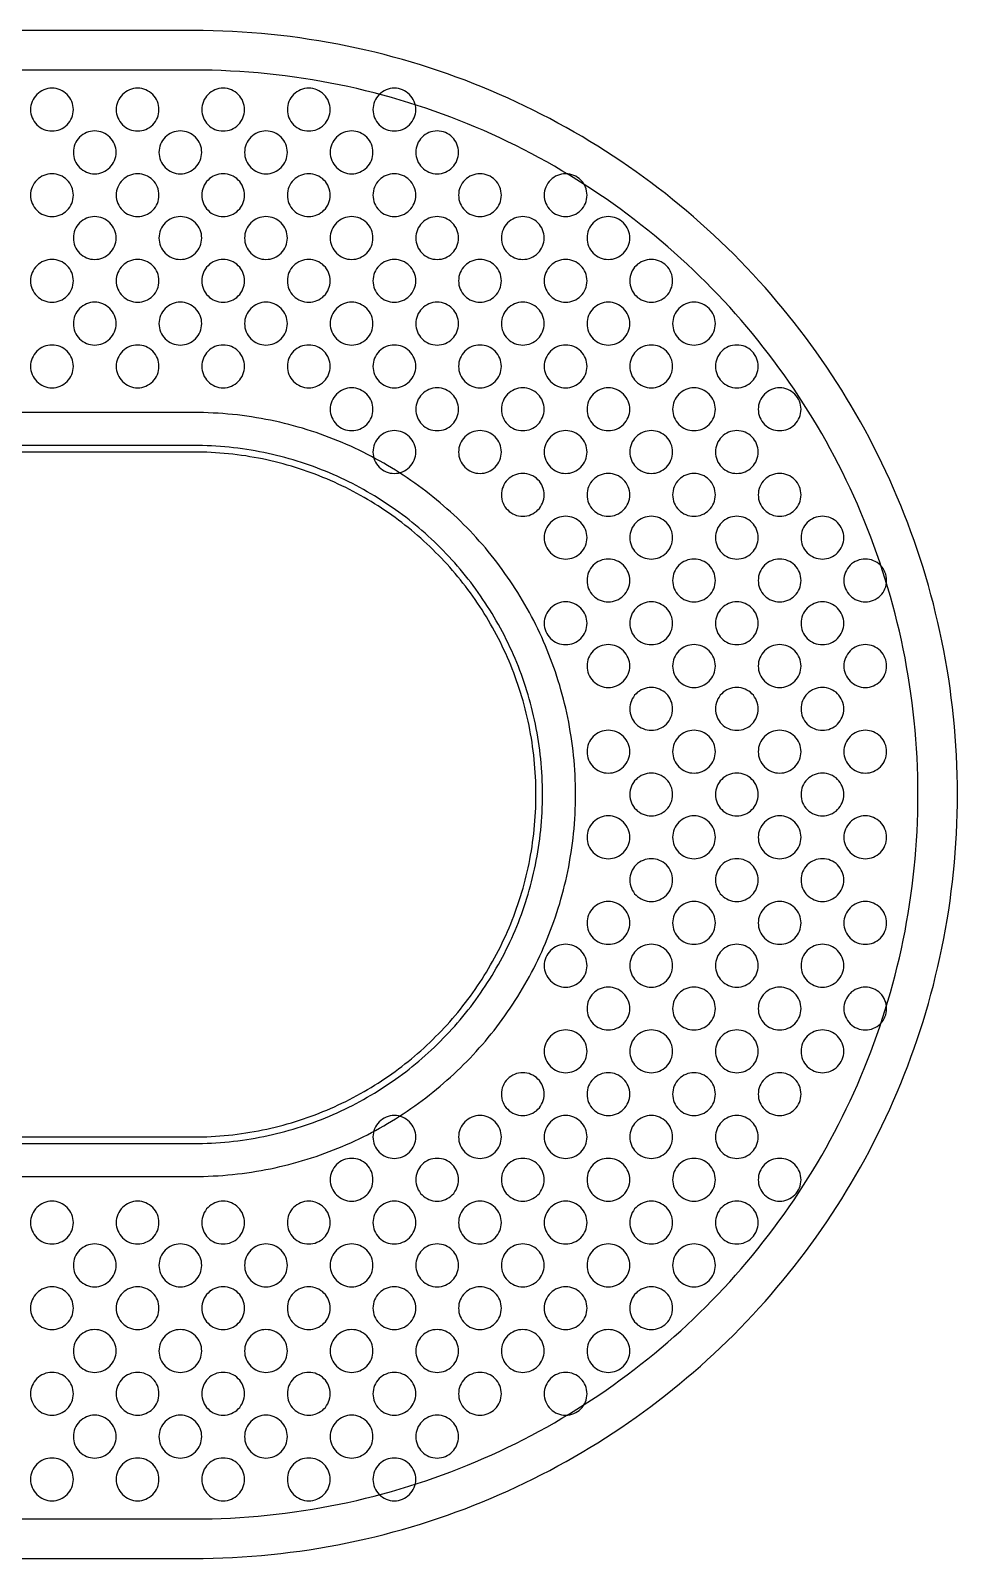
# Model space of a CAD drawing. Extents: x 1 to 174, y -78 to 96.
# Drawn here: x 105.83 to 123.42, y -52.48 to -23.48 of the extents above; entities that cross this region are included whole.
import ezdxf

# ---------------------------------------------------------------- set-up
doc = ezdxf.new("R2010")
doc.units = 0
doc.layers.add('LAYER_1', color=7, linetype='CONTINUOUS')

msp = doc.modelspace()

# ---------------------------------------------------------------- linework, layer by layer
at = {"layer": 'LAYER_1'}
for points in [[(101.895, -52.476), (108.946, -52.476), (109.106, -52.475), (109.291, -52.472), (109.475, -52.466), (109.66, -52.458), (109.844, -52.447), (110.027, -52.434), (110.21, -52.419), (110.393, -52.402), (110.575, -52.382), (110.757, -52.36), (110.938, -52.336), (111.118, -52.31), (111.298, -52.281), (111.478, -52.25), (111.656, -52.217), (111.834, -52.182), (112.011, -52.144), (112.188, -52.105), (112.363, -52.063), (112.538, -52.019), (112.712, -51.973), (112.885, -51.925), (113.058, -51.875), (113.229, -51.823), (113.4, -51.769), (113.569, -51.713), (113.738, -51.654), (113.906, -51.594), (114.073, -51.532), (114.238, -51.468), (114.403, -51.402), (114.567, -51.334), (114.729, -51.264), (114.891, -51.192), (115.052, -51.118), (115.211, -51.042), (115.369, -50.965), (115.526, -50.886), (115.682, -50.804), (115.837, -50.721), (115.991, -50.637), (116.144, -50.55), (116.295, -50.462), (116.445, -50.372), (116.594, -50.28), (116.741, -50.187), (116.888, -50.092), (117.033, -49.995), (117.177, -49.897), (117.319, -49.797), (117.461, -49.695), (117.601, -49.592), (117.739, -49.487), (117.876, -49.38), (118.012, -49.272), (118.147, -49.162), (118.28, -49.051), (118.412, -48.938), (118.542, -48.824), (118.672, -48.708), (118.799, -48.59), (118.925, -48.471), (119.05, -48.351), (119.173, -48.229), (119.295, -48.106), (119.416, -47.981), (119.534, -47.855), (119.652, -47.727), (119.768, -47.598), (119.882, -47.468), (119.995, -47.336), (120.106, -47.203), (120.216, -47.068), (120.324, -46.932), (120.431, -46.795), (120.536, -46.656), (120.639, -46.517), (120.741, -46.375), (120.841, -46.233), (120.939, -46.089), (121.036, -45.944), (121.131, -45.797), (121.225, -45.65), (121.316, -45.501), (121.406, -45.351), (121.494, -45.199), (121.581, -45.047), (121.666, -44.893), (121.749, -44.738), (121.83, -44.582), (121.909, -44.425), (121.986, -44.267), (122.062, -44.107), (122.136, -43.947), (122.208, -43.785), (122.278, -43.623), (122.346, -43.459), (122.412, -43.294), (122.476, -43.128), (122.538, -42.962), (122.598, -42.794), (122.657, -42.625), (122.713, -42.456), (122.767, -42.285), (122.819, -42.114), (122.869, -41.941), (122.917, -41.768), (122.963, -41.594), (123.007, -41.419), (123.049, -41.243), (123.089, -41.067), (123.126, -40.89), (123.161, -40.712), (123.194, -40.533), (123.225, -40.354), (123.254, -40.174), (123.28, -39.994), (123.304, -39.813), (123.326, -39.631), (123.346, -39.449), (123.363, -39.266), (123.378, -39.083), (123.391, -38.9), (123.402, -38.716), (123.41, -38.531), (123.416, -38.346), (123.419, -38.161), (123.42, -37.976), (123.419, -37.791), (123.416, -37.606), (123.41, -37.421), (123.402, -37.237), (123.391, -37.053), (123.378, -36.869), (123.363, -36.686), (123.346, -36.503), (123.326, -36.321), (123.304, -36.139), (123.28, -35.958), (123.254, -35.778), (123.225, -35.598), (123.194, -35.419), (123.161, -35.24), (123.126, -35.062), (123.089, -34.885), (123.049, -34.709), (123.007, -34.533), (122.963, -34.358), (122.917, -34.184), (122.869, -34.011), (122.819, -33.839), (122.767, -33.667), (122.713, -33.497), (122.657, -33.327), (122.598, -33.158), (122.538, -32.991), (122.476, -32.824), (122.412, -32.658), (122.346, -32.493), (122.278, -32.33), (122.208, -32.167), (122.136, -32.005), (122.062, -31.845), (121.986, -31.685), (121.909, -31.527), (121.83, -31.37), (121.749, -31.214), (121.666, -31.059), (121.581, -30.905), (121.494, -30.753), (121.406, -30.601), (121.316, -30.451), (121.225, -30.303), (121.131, -30.155), (121.036, -30.009), (120.939, -29.863), (120.841, -29.72), (120.741, -29.577), (120.639, -29.436), (120.536, -29.296), (120.431, -29.157), (120.324, -29.02), (120.216, -28.884), (120.106, -28.749), (119.995, -28.616), (119.882, -28.484), (119.768, -28.354), (119.652, -28.225), (119.534, -28.097), (119.416, -27.971), (119.295, -27.846), (119.173, -27.723), (119.05, -27.601), (118.925, -27.481), (118.799, -27.362), (118.672, -27.244), (118.542, -27.129), (118.412, -27.014), (118.28, -26.901), (118.147, -26.79), (118.012, -26.68), (117.876, -26.572), (117.739, -26.466), (117.601, -26.361), (117.461, -26.257), (117.319, -26.156), (117.177, -26.056), (117.033, -25.957), (116.888, -25.86), (116.741, -25.765), (116.594, -25.672), (116.445, -25.58), (116.295, -25.49), (116.144, -25.402), (115.991, -25.315), (115.837, -25.231), (115.682, -25.148), (115.526, -25.067), (115.369, -24.987), (115.211, -24.91), (115.052, -24.834), (114.891, -24.761), (114.729, -24.689), (114.567, -24.619), (114.403, -24.551), (114.238, -24.485), (114.073, -24.42), (113.906, -24.358), (113.738, -24.298), (113.569, -24.24), (113.4, -24.183), (113.229, -24.129), (113.058, -24.077), (112.885, -24.027), (112.712, -23.979), (112.538, -23.933), (112.363, -23.889), (112.188, -23.847), (112.011, -23.808), (111.834, -23.77), (111.656, -23.735), (111.478, -23.702), (111.298, -23.671), (111.118, -23.643), (110.938, -23.616), (110.757, -23.592), (110.575, -23.57), (110.393, -23.55), (110.21, -23.533), (110.027, -23.518), (109.844, -23.505), (109.66, -23.495), (109.475, -23.487), (109.291, -23.481), (109.106, -23.477), (108.946, -23.476), (101.895, -23.476)], [(101.897, -51.726), (108.943, -51.726), (109.096, -51.725), (109.272, -51.722), (109.447, -51.716), (109.622, -51.709), (109.796, -51.699), (109.97, -51.686), (110.144, -51.672), (110.317, -51.656), (110.49, -51.637), (110.662, -51.616), (110.834, -51.593), (111.005, -51.568), (111.176, -51.541), (111.346, -51.512), (111.515, -51.48), (111.684, -51.447), (111.852, -51.412), (112.019, -51.374), (112.185, -51.335), (112.351, -51.293), (112.516, -51.249), (112.68, -51.204), (112.844, -51.156), (113.006, -51.107), (113.168, -51.056), (113.329, -51.002), (113.489, -50.947), (113.648, -50.89), (113.806, -50.831), (113.963, -50.77), (114.119, -50.707), (114.275, -50.643), (114.429, -50.576), (114.582, -50.508), (114.734, -50.438), (114.885, -50.367), (115.036, -50.293), (115.185, -50.218), (115.332, -50.141), (115.479, -50.062), (115.625, -49.982), (115.77, -49.9), (115.913, -49.816), (116.056, -49.731), (116.197, -49.644), (116.337, -49.556), (116.475, -49.465), (116.613, -49.374), (116.75, -49.28), (116.885, -49.185), (117.019, -49.089), (117.151, -48.991), (117.283, -48.891), (117.413, -48.79), (117.542, -48.688), (117.67, -48.584), (117.796, -48.478), (117.921, -48.371), (118.045, -48.263), (118.167, -48.153), (118.288, -48.041), (118.408, -47.929), (118.526, -47.814), (118.643, -47.699), (118.759, -47.582), (118.873, -47.464), (118.986, -47.344), (119.097, -47.223), (119.207, -47.101), (119.315, -46.977), (119.422, -46.852), (119.528, -46.725), (119.632, -46.598), (119.734, -46.469), (119.835, -46.339), (119.935, -46.207), (120.033, -46.075), (120.13, -45.941), (120.224, -45.805), (120.318, -45.669), (120.41, -45.531), (120.5, -45.393), (120.588, -45.253), (120.675, -45.111), (120.761, -44.969), (120.844, -44.826), (120.926, -44.681), (121.007, -44.535), (121.085, -44.388), (121.162, -44.24), (121.237, -44.091), (121.311, -43.941), (121.382, -43.79), (121.452, -43.638), (121.521, -43.485), (121.587, -43.33), (121.651, -43.175), (121.714, -43.019), (121.775, -42.862), (121.834, -42.704), (121.891, -42.545), (121.946, -42.385), (122, -42.224), (122.051, -42.062), (122.1, -41.9), (122.148, -41.736), (122.194, -41.572), (122.237, -41.407), (122.279, -41.241), (122.318, -41.075), (122.356, -40.908), (122.391, -40.74), (122.425, -40.571), (122.456, -40.402), (122.485, -40.232), (122.512, -40.061), (122.537, -39.89), (122.56, -39.718), (122.581, -39.546), (122.6, -39.373), (122.616, -39.2), (122.631, -39.026), (122.643, -38.852), (122.653, -38.678), (122.66, -38.503), (122.666, -38.327), (122.669, -38.152), (122.67, -37.976), (122.669, -37.8), (122.666, -37.625), (122.66, -37.45), (122.653, -37.275), (122.643, -37.1), (122.631, -36.926), (122.616, -36.752), (122.6, -36.579), (122.581, -36.406), (122.56, -36.234), (122.537, -36.062), (122.512, -35.891), (122.485, -35.721), (122.456, -35.551), (122.425, -35.381), (122.391, -35.213), (122.356, -35.045), (122.318, -34.877), (122.279, -34.711), (122.237, -34.545), (122.194, -34.38), (122.148, -34.216), (122.1, -34.053), (122.051, -33.89), (122, -33.728), (121.946, -33.567), (121.891, -33.407), (121.834, -33.248), (121.775, -33.09), (121.714, -32.933), (121.651, -32.777), (121.587, -32.622), (121.521, -32.468), (121.452, -32.314), (121.382, -32.162), (121.311, -32.011), (121.237, -31.861), (121.162, -31.712), (121.085, -31.564), (121.007, -31.417), (120.926, -31.271), (120.844, -31.127), (120.761, -30.983), (120.675, -30.841), (120.588, -30.7), (120.5, -30.56), (120.41, -30.421), (120.318, -30.283), (120.224, -30.147), (120.13, -30.012), (120.033, -29.878), (119.935, -29.745), (119.835, -29.614), (119.734, -29.483), (119.632, -29.354), (119.528, -29.227), (119.422, -29.1), (119.315, -28.975), (119.207, -28.852), (119.097, -28.729), (118.986, -28.608), (118.873, -28.489), (118.759, -28.37), (118.643, -28.253), (118.526, -28.138), (118.408, -28.024), (118.288, -27.911), (118.167, -27.8), (118.045, -27.69), (117.921, -27.581), (117.796, -27.474), (117.67, -27.369), (117.542, -27.265), (117.413, -27.162), (117.283, -27.061), (117.151, -26.961), (117.019, -26.863), (116.885, -26.767), (116.75, -26.672), (116.613, -26.579), (116.475, -26.487), (116.337, -26.397), (116.197, -26.308), (116.056, -26.221), (115.913, -26.136), (115.77, -26.052), (115.625, -25.97), (115.479, -25.89), (115.332, -25.811), (115.185, -25.734), (115.036, -25.659), (114.885, -25.586), (114.734, -25.514), (114.582, -25.444), (114.429, -25.376), (114.275, -25.31), (114.119, -25.245), (113.963, -25.182), (113.806, -25.121), (113.648, -25.062), (113.489, -25.005), (113.329, -24.95), (113.168, -24.897), (113.006, -24.845), (112.844, -24.796), (112.68, -24.748), (112.516, -24.703), (112.351, -24.659), (112.185, -24.618), (112.019, -24.578), (111.852, -24.541), (111.684, -24.505), (111.515, -24.472), (111.346, -24.44), (111.176, -24.411), (111.005, -24.384), (110.834, -24.359), (110.662, -24.336), (110.49, -24.315), (110.317, -24.297), (110.144, -24.28), (109.97, -24.266), (109.796, -24.254), (109.622, -24.244), (109.447, -24.236), (109.272, -24.23), (109.096, -24.227), (108.943, -24.226), (101.897, -24.226)], [(101.918, -45.226), (108.923, -45.226), (109.014, -45.226), (109.107, -45.224), (109.2, -45.221), (109.293, -45.217), (109.385, -45.211), (109.477, -45.205), (109.569, -45.197), (109.661, -45.189), (109.752, -45.179), (109.843, -45.168), (109.933, -45.156), (110.023, -45.143), (110.113, -45.128), (110.203, -45.113), (110.292, -45.096), (110.381, -45.079), (110.469, -45.06), (110.557, -45.04), (110.644, -45.02), (110.732, -44.998), (110.818, -44.975), (110.905, -44.951), (110.99, -44.926), (111.076, -44.9), (111.161, -44.873), (111.245, -44.845), (111.329, -44.816), (111.413, -44.786), (111.496, -44.755), (111.579, -44.723), (111.661, -44.69), (111.742, -44.656), (111.824, -44.621), (111.904, -44.585), (111.984, -44.549), (112.064, -44.511), (112.143, -44.472), (112.221, -44.433), (112.299, -44.392), (112.377, -44.351), (112.453, -44.308), (112.53, -44.265), (112.605, -44.221), (112.68, -44.176), (112.755, -44.13), (112.828, -44.084), (112.902, -44.036), (112.974, -43.988), (113.046, -43.938), (113.118, -43.888), (113.188, -43.837), (113.258, -43.785), (113.328, -43.733), (113.397, -43.679), (113.465, -43.625), (113.532, -43.57), (113.599, -43.515), (113.665, -43.458), (113.73, -43.401), (113.795, -43.343), (113.859, -43.284), (113.922, -43.224), (113.985, -43.164), (114.047, -43.103), (114.108, -43.041), (114.168, -42.978), (114.228, -42.915), (114.287, -42.851), (114.345, -42.786), (114.402, -42.721), (114.459, -42.655), (114.514, -42.588), (114.569, -42.521), (114.624, -42.453), (114.677, -42.384), (114.73, -42.314), (114.781, -42.244), (114.832, -42.174), (114.882, -42.102), (114.932, -42.03), (114.98, -41.958), (115.028, -41.884), (115.074, -41.811), (115.12, -41.736), (115.165, -41.661), (115.209, -41.585), (115.252, -41.509), (115.295, -41.432), (115.336, -41.355), (115.377, -41.277), (115.416, -41.199), (115.455, -41.12), (115.493, -41.04), (115.529, -40.96), (115.565, -40.88), (115.6, -40.798), (115.634, -40.717), (115.667, -40.635), (115.699, -40.552), (115.73, -40.469), (115.76, -40.385), (115.789, -40.301), (115.817, -40.217), (115.844, -40.132), (115.87, -40.046), (115.895, -39.96), (115.919, -39.874), (115.942, -39.787), (115.964, -39.7), (115.985, -39.613), (116.004, -39.525), (116.023, -39.436), (116.041, -39.348), (116.057, -39.259), (116.072, -39.169), (116.087, -39.079), (116.1, -38.989), (116.112, -38.899), (116.123, -38.808), (116.133, -38.716), (116.142, -38.625), (116.149, -38.533), (116.156, -38.441), (116.161, -38.349), (116.165, -38.256), (116.168, -38.163), (116.17, -38.07), (116.17, -37.976), (116.17, -37.883), (116.168, -37.789), (116.165, -37.696), (116.161, -37.604), (116.156, -37.511), (116.149, -37.419), (116.142, -37.327), (116.133, -37.236), (116.123, -37.145), (116.112, -37.054), (116.1, -36.963), (116.087, -36.873), (116.072, -36.783), (116.057, -36.694), (116.041, -36.605), (116.023, -36.516), (116.004, -36.427), (115.985, -36.339), (115.964, -36.252), (115.942, -36.165), (115.919, -36.078), (115.895, -35.992), (115.87, -35.906), (115.844, -35.82), (115.817, -35.735), (115.789, -35.651), (115.76, -35.567), (115.73, -35.483), (115.699, -35.4), (115.667, -35.318), (115.634, -35.235), (115.6, -35.154), (115.565, -35.073), (115.529, -34.992), (115.493, -34.912), (115.455, -34.833), (115.416, -34.754), (115.377, -34.675), (115.336, -34.597), (115.295, -34.52), (115.252, -34.443), (115.209, -34.367), (115.165, -34.291), (115.12, -34.216), (115.074, -34.142), (115.028, -34.068), (114.98, -33.995), (114.932, -33.922), (114.882, -33.85), (114.832, -33.779), (114.781, -33.708), (114.73, -33.638), (114.677, -33.568), (114.624, -33.5), (114.569, -33.432), (114.514, -33.364), (114.459, -33.297), (114.402, -33.231), (114.345, -33.166), (114.287, -33.101), (114.228, -33.037), (114.168, -32.974), (114.108, -32.911), (114.047, -32.85), (113.985, -32.788), (113.922, -32.728), (113.859, -32.669), (113.795, -32.61), (113.73, -32.552), (113.665, -32.494), (113.599, -32.438), (113.532, -32.382), (113.465, -32.327), (113.397, -32.273), (113.328, -32.219), (113.258, -32.167), (113.188, -32.115), (113.118, -32.064), (113.046, -32.014), (112.974, -31.965), (112.902, -31.916), (112.828, -31.869), (112.755, -31.822), (112.68, -31.776), (112.605, -31.731), (112.53, -31.687), (112.453, -31.644), (112.377, -31.602), (112.299, -31.56), (112.221, -31.52), (112.143, -31.48), (112.064, -31.441), (111.984, -31.404), (111.904, -31.367), (111.824, -31.331), (111.742, -31.296), (111.661, -31.262), (111.579, -31.229), (111.496, -31.197), (111.413, -31.166), (111.329, -31.136), (111.245, -31.107), (111.161, -31.079), (111.076, -31.052), (110.99, -31.026), (110.905, -31.001), (110.818, -30.977), (110.732, -30.954), (110.644, -30.933), (110.557, -30.912), (110.469, -30.892), (110.381, -30.873), (110.292, -30.856), (110.203, -30.839), (110.113, -30.824), (110.023, -30.81), (109.933, -30.796), (109.843, -30.784), (109.752, -30.773), (109.661, -30.764), (109.569, -30.755), (109.477, -30.747), (109.385, -30.741), (109.293, -30.736), (109.2, -30.731), (109.107, -30.728), (109.014, -30.727), (108.923, -30.726), (101.918, -30.726)], [(101.92, -44.601), (108.921, -44.601), (109.006, -44.601), (109.091, -44.599), (109.176, -44.596), (109.261, -44.593), (109.346, -44.588), (109.43, -44.582), (109.514, -44.575), (109.597, -44.567), (109.681, -44.558), (109.764, -44.548), (109.847, -44.537), (109.929, -44.525), (110.011, -44.512), (110.093, -44.498), (110.174, -44.483), (110.255, -44.467), (110.336, -44.449), (110.416, -44.431), (110.496, -44.412), (110.576, -44.393), (110.655, -44.372), (110.734, -44.35), (110.812, -44.327), (110.89, -44.303), (110.968, -44.279), (111.045, -44.253), (111.122, -44.227), (111.198, -44.199), (111.274, -44.171), (111.349, -44.142), (111.424, -44.111), (111.499, -44.08), (111.573, -44.049), (111.647, -44.016), (111.72, -43.982), (111.793, -43.948), (111.865, -43.912), (111.936, -43.876), (112.008, -43.839), (112.078, -43.801), (112.148, -43.763), (112.218, -43.723), (112.287, -43.683), (112.356, -43.642), (112.424, -43.6), (112.491, -43.557), (112.558, -43.514), (112.624, -43.47), (112.69, -43.425), (112.755, -43.379), (112.82, -43.332), (112.884, -43.285), (112.948, -43.237), (113.01, -43.188), (113.073, -43.139), (113.134, -43.088), (113.195, -43.037), (113.256, -42.986), (113.316, -42.933), (113.375, -42.88), (113.433, -42.826), (113.491, -42.772), (113.548, -42.717), (113.605, -42.661), (113.661, -42.604), (113.716, -42.547), (113.77, -42.489), (113.824, -42.431), (113.877, -42.372), (113.93, -42.312), (113.981, -42.251), (114.032, -42.19), (114.083, -42.129), (114.132, -42.066), (114.181, -42.004), (114.229, -41.94), (114.276, -41.876), (114.323, -41.811), (114.369, -41.746), (114.414, -41.68), (114.458, -41.614), (114.501, -41.547), (114.544, -41.48), (114.586, -41.412), (114.627, -41.343), (114.667, -41.274), (114.707, -41.204), (114.746, -41.134), (114.783, -41.063), (114.82, -40.992), (114.857, -40.921), (114.892, -40.848), (114.926, -40.776), (114.96, -40.703), (114.993, -40.629), (115.025, -40.555), (115.056, -40.48), (115.086, -40.405), (115.115, -40.33), (115.143, -40.254), (115.171, -40.178), (115.197, -40.101), (115.223, -40.024), (115.247, -39.946), (115.271, -39.868), (115.294, -39.79), (115.316, -39.711), (115.337, -39.632), (115.357, -39.552), (115.376, -39.472), (115.394, -39.392), (115.411, -39.311), (115.427, -39.23), (115.442, -39.149), (115.456, -39.067), (115.469, -38.985), (115.481, -38.902), (115.492, -38.82), (115.502, -38.737), (115.511, -38.653), (115.519, -38.57), (115.526, -38.486), (115.532, -38.401), (115.537, -38.317), (115.54, -38.232), (115.543, -38.147), (115.545, -38.062), (115.545, -37.976), (115.545, -37.891), (115.543, -37.805), (115.54, -37.72), (115.537, -37.635), (115.532, -37.551), (115.526, -37.467), (115.519, -37.383), (115.511, -37.299), (115.502, -37.216), (115.492, -37.133), (115.481, -37.05), (115.469, -36.967), (115.456, -36.885), (115.442, -36.804), (115.427, -36.722), (115.411, -36.641), (115.394, -36.56), (115.376, -36.48), (115.357, -36.4), (115.337, -36.321), (115.316, -36.241), (115.294, -36.163), (115.271, -36.084), (115.247, -36.006), (115.223, -35.929), (115.197, -35.851), (115.171, -35.775), (115.143, -35.698), (115.115, -35.622), (115.086, -35.547), (115.056, -35.472), (115.025, -35.397), (114.993, -35.323), (114.96, -35.25), (114.926, -35.177), (114.892, -35.104), (114.857, -35.032), (114.82, -34.96), (114.783, -34.889), (114.746, -34.818), (114.707, -34.748), (114.667, -34.678), (114.627, -34.609), (114.586, -34.541), (114.544, -34.473), (114.501, -34.405), (114.458, -34.338), (114.414, -34.272), (114.369, -34.206), (114.323, -34.141), (114.276, -34.076), (114.229, -34.012), (114.181, -33.949), (114.132, -33.886), (114.083, -33.824), (114.032, -33.762), (113.981, -33.701), (113.93, -33.641), (113.877, -33.581), (113.824, -33.522), (113.77, -33.463), (113.716, -33.405), (113.661, -33.348), (113.605, -33.292), (113.548, -33.236), (113.491, -33.181), (113.433, -33.126), (113.375, -33.072), (113.316, -33.019), (113.256, -32.967), (113.195, -32.915), (113.134, -32.864), (113.073, -32.814), (113.01, -32.764), (112.948, -32.715), (112.884, -32.667), (112.82, -32.62), (112.755, -32.573), (112.69, -32.528), (112.624, -32.483), (112.558, -32.438), (112.491, -32.395), (112.424, -32.352), (112.356, -32.31), (112.287, -32.269), (112.218, -32.229), (112.148, -32.189), (112.078, -32.151), (112.008, -32.113), (111.936, -32.076), (111.865, -32.04), (111.793, -32.004), (111.72, -31.97), (111.647, -31.936), (111.573, -31.904), (111.499, -31.872), (111.424, -31.841), (111.349, -31.811), (111.274, -31.781), (111.198, -31.753), (111.122, -31.726), (111.045, -31.699), (110.968, -31.674), (110.89, -31.649), (110.812, -31.625), (110.734, -31.602), (110.655, -31.581), (110.576, -31.56), (110.496, -31.54), (110.416, -31.521), (110.336, -31.503), (110.255, -31.486), (110.174, -31.47), (110.093, -31.455), (110.011, -31.441), (109.929, -31.427), (109.847, -31.415), (109.764, -31.404), (109.681, -31.394), (109.597, -31.385), (109.514, -31.377), (109.43, -31.37), (109.346, -31.365), (109.261, -31.36), (109.176, -31.356), (109.091, -31.353), (109.006, -31.352), (108.921, -31.351), (101.92, -31.351)], [(101.92, -44.476), (108.92, -44.476), (109.004, -44.476), (109.088, -44.474), (109.172, -44.471), (109.255, -44.468), (109.338, -44.463), (109.42, -44.457), (109.503, -44.45), (109.585, -44.443), (109.667, -44.434), (109.748, -44.424), (109.829, -44.413), (109.91, -44.401), (109.991, -44.388), (110.071, -44.375), (110.151, -44.36), (110.23, -44.344), (110.309, -44.327), (110.388, -44.31), (110.467, -44.291), (110.545, -44.271), (110.622, -44.251), (110.7, -44.23), (110.777, -44.207), (110.853, -44.184), (110.929, -44.16), (111.005, -44.135), (111.08, -44.109), (111.155, -44.082), (111.23, -44.054), (111.304, -44.025), (111.377, -43.996), (111.45, -43.965), (111.523, -43.934), (111.595, -43.902), (111.667, -43.869), (111.738, -43.835), (111.809, -43.801), (111.879, -43.765), (111.949, -43.729), (112.019, -43.692), (112.087, -43.654), (112.156, -43.615), (112.223, -43.575), (112.291, -43.535), (112.357, -43.494), (112.424, -43.452), (112.489, -43.409), (112.554, -43.366), (112.619, -43.322), (112.683, -43.277), (112.746, -43.231), (112.809, -43.185), (112.872, -43.138), (112.933, -43.09), (112.994, -43.041), (113.055, -42.992), (113.115, -42.942), (113.174, -42.891), (113.233, -42.84), (113.291, -42.788), (113.348, -42.735), (113.405, -42.681), (113.461, -42.627), (113.516, -42.572), (113.571, -42.517), (113.625, -42.461), (113.679, -42.404), (113.732, -42.347), (113.784, -42.289), (113.835, -42.23), (113.886, -42.171), (113.936, -42.111), (113.985, -42.05), (114.034, -41.989), (114.082, -41.927), (114.129, -41.865), (114.175, -41.802), (114.221, -41.739), (114.266, -41.675), (114.31, -41.61), (114.354, -41.545), (114.396, -41.48), (114.438, -41.413), (114.479, -41.347), (114.52, -41.279), (114.559, -41.212), (114.598, -41.143), (114.636, -41.074), (114.673, -41.005), (114.709, -40.935), (114.745, -40.865), (114.779, -40.794), (114.813, -40.723), (114.846, -40.651), (114.878, -40.579), (114.909, -40.506), (114.94, -40.433), (114.969, -40.36), (114.998, -40.285), (115.026, -40.211), (115.053, -40.136), (115.079, -40.061), (115.104, -39.985), (115.128, -39.909), (115.151, -39.833), (115.174, -39.756), (115.195, -39.678), (115.216, -39.601), (115.235, -39.523), (115.254, -39.444), (115.271, -39.365), (115.288, -39.286), (115.304, -39.207), (115.319, -39.127), (115.333, -39.047), (115.345, -38.966), (115.357, -38.885), (115.368, -38.804), (115.378, -38.723), (115.387, -38.641), (115.394, -38.559), (115.401, -38.476), (115.407, -38.394), (115.412, -38.311), (115.415, -38.227), (115.418, -38.144), (115.42, -38.06), (115.42, -37.976), (115.42, -37.892), (115.418, -37.808), (115.415, -37.725), (115.412, -37.642), (115.407, -37.559), (115.401, -37.476), (115.394, -37.394), (115.387, -37.312), (115.378, -37.23), (115.368, -37.148), (115.357, -37.067), (115.345, -36.986), (115.333, -36.906), (115.319, -36.826), (115.304, -36.746), (115.288, -36.666), (115.271, -36.587), (115.254, -36.508), (115.235, -36.43), (115.216, -36.352), (115.195, -36.274), (115.174, -36.197), (115.151, -36.12), (115.128, -36.043), (115.104, -35.967), (115.079, -35.891), (115.053, -35.816), (115.026, -35.741), (114.998, -35.667), (114.969, -35.593), (114.94, -35.519), (114.909, -35.446), (114.878, -35.373), (114.846, -35.301), (114.813, -35.229), (114.779, -35.158), (114.745, -35.087), (114.709, -35.017), (114.673, -34.947), (114.636, -34.878), (114.598, -34.809), (114.559, -34.741), (114.52, -34.673), (114.479, -34.606), (114.438, -34.539), (114.396, -34.473), (114.354, -34.407), (114.31, -34.342), (114.266, -34.277), (114.221, -34.213), (114.175, -34.15), (114.129, -34.087), (114.082, -34.025), (114.034, -33.963), (113.985, -33.902), (113.936, -33.842), (113.886, -33.782), (113.835, -33.722), (113.784, -33.664), (113.732, -33.606), (113.679, -33.548), (113.625, -33.492), (113.571, -33.435), (113.516, -33.38), (113.461, -33.325), (113.405, -33.271), (113.348, -33.218), (113.291, -33.165), (113.233, -33.113), (113.174, -33.061), (113.115, -33.01), (113.055, -32.96), (112.994, -32.911), (112.933, -32.862), (112.872, -32.815), (112.809, -32.767), (112.746, -32.721), (112.683, -32.675), (112.619, -32.63), (112.554, -32.586), (112.489, -32.543), (112.424, -32.5), (112.357, -32.458), (112.291, -32.417), (112.223, -32.377), (112.156, -32.337), (112.087, -32.299), (112.019, -32.261), (111.949, -32.224), (111.879, -32.187), (111.809, -32.152), (111.738, -32.117), (111.667, -32.083), (111.595, -32.05), (111.523, -32.018), (111.45, -31.987), (111.377, -31.957), (111.304, -31.927), (111.23, -31.898), (111.155, -31.871), (111.08, -31.844), (111.005, -31.818), (110.929, -31.793), (110.853, -31.768), (110.777, -31.745), (110.7, -31.723), (110.622, -31.701), (110.545, -31.681), (110.467, -31.661), (110.388, -31.643), (110.309, -31.625), (110.23, -31.608), (110.151, -31.592), (110.071, -31.578), (109.991, -31.564), (109.91, -31.551), (109.829, -31.539), (109.748, -31.528), (109.667, -31.519), (109.585, -31.51), (109.503, -31.502), (109.42, -31.495), (109.338, -31.489), (109.255, -31.485), (109.172, -31.481), (109.088, -31.478), (109.004, -31.477), (108.92, -31.476), (101.92, -31.476)]]:
    msp.add_lwpolyline(points, dxfattribs=at)
for points in [[(106.639, -24.976, 0.414214), (106.233, -24.57, 0.414214), (105.826, -24.976, 0.414214), (106.233, -25.382, 0.414214)], [(108.264, -24.976, 0.414214), (107.858, -24.57, 0.414214), (107.451, -24.976, 0.414214), (107.858, -25.382, 0.414214)], [(109.889, -24.976, 0.414214), (109.483, -24.57, 0.414214), (109.076, -24.976, 0.414214), (109.483, -25.382, 0.414214)], [(111.514, -24.976, 0.414214), (111.108, -24.57, 0.414214), (110.701, -24.976, 0.414214), (111.108, -25.382, 0.414214)], [(113.139, -24.976, 0.414214), (112.733, -24.57, 0.414214), (112.326, -24.976, 0.414214), (112.733, -25.382, 0.414214)], [(107.451, -25.789, 0.414214), (107.045, -25.382, 0.414214), (106.639, -25.789, 0.414214), (107.045, -26.195, 0.414214)], [(109.076, -25.789, 0.414214), (108.67, -25.382, 0.414214), (108.264, -25.789, 0.414214), (108.67, -26.195, 0.414214)], [(110.701, -25.789, 0.414214), (110.295, -25.382, 0.414214), (109.889, -25.789, 0.414214), (110.295, -26.195, 0.414214)], [(112.326, -25.789, 0.414214), (111.92, -25.382, 0.414214), (111.514, -25.789, 0.414214), (111.92, -26.195, 0.414214)], [(113.951, -25.789, 0.414214), (113.545, -25.382, 0.414214), (113.139, -25.789, 0.414214), (113.545, -26.195, 0.414214)], [(106.639, -26.601, 0.414214), (106.233, -26.195, 0.414214), (105.826, -26.601, 0.414214), (106.233, -27.007, 0.414214)], [(108.264, -26.601, 0.414214), (107.858, -26.195, 0.414214), (107.451, -26.601, 0.414214), (107.858, -27.007, 0.414214)], [(109.889, -26.601, 0.414214), (109.483, -26.195, 0.414214), (109.076, -26.601, 0.414214), (109.483, -27.007, 0.414214)], [(111.514, -26.601, 0.414214), (111.108, -26.195, 0.414214), (110.701, -26.601, 0.414214), (111.108, -27.007, 0.414214)], [(113.139, -26.601, 0.414214), (112.733, -26.195, 0.414214), (112.326, -26.601, 0.414214), (112.733, -27.007, 0.414214)], [(114.764, -26.601, 0.414214), (114.358, -26.195, 0.414214), (113.951, -26.601, 0.414214), (114.358, -27.007, 0.414214)], [(116.389, -26.601, 0.414214), (115.983, -26.195, 0.414214), (115.576, -26.601, 0.414214), (115.983, -27.007, 0.414214)], [(107.451, -27.414, 0.414214), (107.045, -27.007, 0.414214), (106.639, -27.414, 0.414214), (107.045, -27.82, 0.414214)], [(109.076, -27.414, 0.414214), (108.67, -27.007, 0.414214), (108.264, -27.414, 0.414214), (108.67, -27.82, 0.414214)], [(110.701, -27.414, 0.414214), (110.295, -27.007, 0.414214), (109.889, -27.414, 0.414214), (110.295, -27.82, 0.414214)], [(112.326, -27.414, 0.414214), (111.92, -27.007, 0.414214), (111.514, -27.414, 0.414214), (111.92, -27.82, 0.414214)], [(113.951, -27.414, 0.414214), (113.545, -27.007, 0.414214), (113.139, -27.414, 0.414214), (113.545, -27.82, 0.414214)], [(115.576, -27.414, 0.414214), (115.17, -27.007, 0.414214), (114.764, -27.414, 0.414214), (115.17, -27.82, 0.414214)], [(117.201, -27.414, 0.414214), (116.795, -27.007, 0.414214), (116.389, -27.414, 0.414214), (116.795, -27.82, 0.414214)], [(106.639, -28.226, 0.414214), (106.233, -27.82, 0.414214), (105.826, -28.226, 0.414214), (106.233, -28.632, 0.414214)], [(108.264, -28.226, 0.414214), (107.858, -27.82, 0.414214), (107.451, -28.226, 0.414214), (107.858, -28.632, 0.414214)], [(109.889, -28.226, 0.414214), (109.483, -27.82, 0.414214), (109.076, -28.226, 0.414214), (109.483, -28.632, 0.414214)], [(111.514, -28.226, 0.414214), (111.108, -27.82, 0.414214), (110.701, -28.226, 0.414214), (111.108, -28.632, 0.414214)], [(113.139, -28.226, 0.414214), (112.733, -27.82, 0.414214), (112.326, -28.226, 0.414214), (112.733, -28.632, 0.414214)], [(114.764, -28.226, 0.414214), (114.358, -27.82, 0.414214), (113.951, -28.226, 0.414214), (114.358, -28.632, 0.414214)], [(116.389, -28.226, 0.414214), (115.983, -27.82, 0.414214), (115.576, -28.226, 0.414214), (115.983, -28.632, 0.414214)], [(118.014, -28.226, 0.414214), (117.608, -27.82, 0.414214), (117.201, -28.226, 0.414214), (117.608, -28.632, 0.414214)], [(107.451, -29.039, 0.414214), (107.045, -28.632, 0.414214), (106.639, -29.039, 0.414214), (107.045, -29.445, 0.414214)], [(109.076, -29.039, 0.414214), (108.67, -28.632, 0.414214), (108.264, -29.039, 0.414214), (108.67, -29.445, 0.414214)], [(110.701, -29.039, 0.414214), (110.295, -28.632, 0.414214), (109.889, -29.039, 0.414214), (110.295, -29.445, 0.414214)], [(112.326, -29.039, 0.414214), (111.92, -28.632, 0.414214), (111.514, -29.039, 0.414214), (111.92, -29.445, 0.414214)], [(113.951, -29.039, 0.414214), (113.545, -28.632, 0.414214), (113.139, -29.039, 0.414214), (113.545, -29.445, 0.414214)], [(115.576, -29.039, 0.414214), (115.17, -28.632, 0.414214), (114.764, -29.039, 0.414214), (115.17, -29.445, 0.414214)], [(117.201, -29.039, 0.414214), (116.795, -28.632, 0.414214), (116.389, -29.039, 0.414214), (116.795, -29.445, 0.414214)], [(118.826, -29.039, 0.414214), (118.42, -28.632, 0.414214), (118.014, -29.039, 0.414214), (118.42, -29.445, 0.414214)], [(106.639, -29.851, 0.414214), (106.233, -29.445, 0.414214), (105.826, -29.851, 0.414214), (106.233, -30.257, 0.414214)], [(108.264, -29.851, 0.414214), (107.858, -29.445, 0.414214), (107.451, -29.851, 0.414214), (107.858, -30.257, 0.414214)], [(109.889, -29.851, 0.414214), (109.483, -29.445, 0.414214), (109.076, -29.851, 0.414214), (109.483, -30.257, 0.414214)], [(111.514, -29.851, 0.414214), (111.108, -29.445, 0.414214), (110.701, -29.851, 0.414214), (111.108, -30.257, 0.414214)], [(113.139, -29.851, 0.414214), (112.733, -29.445, 0.414214), (112.326, -29.851, 0.414214), (112.733, -30.257, 0.414214)], [(114.764, -29.851, 0.414214), (114.358, -29.445, 0.414214), (113.951, -29.851, 0.414214), (114.358, -30.257, 0.414214)], [(116.389, -29.851, 0.414214), (115.983, -29.445, 0.414214), (115.576, -29.851, 0.414214), (115.983, -30.257, 0.414214)], [(118.014, -29.851, 0.414214), (117.608, -29.445, 0.414214), (117.201, -29.851, 0.414214), (117.608, -30.257, 0.414214)], [(119.639, -29.851, 0.414214), (119.233, -29.445, 0.414214), (118.826, -29.851, 0.414214), (119.233, -30.257, 0.414214)], [(112.326, -30.664, 0.414214), (111.92, -30.257, 0.414214), (111.514, -30.664, 0.414214), (111.92, -31.07, 0.414214)], [(113.951, -30.664, 0.414214), (113.545, -30.257, 0.414214), (113.139, -30.664, 0.414214), (113.545, -31.07, 0.414214)], [(115.576, -30.664, 0.414214), (115.17, -30.257, 0.414214), (114.764, -30.664, 0.414214), (115.17, -31.07, 0.414214)], [(117.201, -30.664, 0.414214), (116.795, -30.257, 0.414214), (116.389, -30.664, 0.414214), (116.795, -31.07, 0.414214)], [(118.826, -30.664, 0.414214), (118.42, -30.257, 0.414214), (118.014, -30.664, 0.414214), (118.42, -31.07, 0.414214)], [(120.451, -30.664, 0.414214), (120.045, -30.257, 0.414214), (119.639, -30.664, 0.414214), (120.045, -31.07, 0.414214)], [(113.139, -31.476, 0.414214), (112.733, -31.07, 0.414214), (112.326, -31.476, 0.414214), (112.733, -31.882, 0.414214)], [(114.764, -31.476, 0.414214), (114.358, -31.07, 0.414214), (113.951, -31.476, 0.414214), (114.358, -31.882, 0.414214)], [(116.389, -31.476, 0.414214), (115.983, -31.07, 0.414214), (115.576, -31.476, 0.414214), (115.983, -31.882, 0.414214)], [(118.014, -31.476, 0.414214), (117.608, -31.07, 0.414214), (117.201, -31.476, 0.414214), (117.608, -31.882, 0.414214)], [(119.639, -31.476, 0.414214), (119.233, -31.07, 0.414214), (118.826, -31.476, 0.414214), (119.233, -31.882, 0.414214)], [(115.576, -32.289, 0.414214), (115.17, -31.882, 0.414214), (114.764, -32.289, 0.414214), (115.17, -32.695, 0.414214)], [(117.201, -32.289, 0.414214), (116.795, -31.882, 0.414214), (116.389, -32.289, 0.414214), (116.795, -32.695, 0.414214)], [(118.826, -32.289, 0.414214), (118.42, -31.882, 0.414214), (118.014, -32.289, 0.414214), (118.42, -32.695, 0.414214)], [(120.451, -32.289, 0.414214), (120.045, -31.882, 0.414214), (119.639, -32.289, 0.414214), (120.045, -32.695, 0.414214)], [(116.389, -33.101, 0.414214), (115.983, -32.695, 0.414214), (115.576, -33.101, 0.414214), (115.983, -33.507, 0.414214)], [(118.014, -33.101, 0.414214), (117.608, -32.695, 0.414214), (117.201, -33.101, 0.414214), (117.608, -33.507, 0.414214)], [(119.639, -33.101, 0.414214), (119.233, -32.695, 0.414214), (118.826, -33.101, 0.414214), (119.233, -33.507, 0.414214)], [(121.264, -33.101, 0.414214), (120.858, -32.695, 0.414214), (120.451, -33.101, 0.414214), (120.858, -33.507, 0.414214)], [(117.201, -33.914, 0.414214), (116.795, -33.507, 0.414214), (116.389, -33.914, 0.414214), (116.795, -34.32, 0.414214)], [(118.826, -33.914, 0.414214), (118.42, -33.507, 0.414214), (118.014, -33.914, 0.414214), (118.42, -34.32, 0.414214)], [(120.451, -33.914, 0.414214), (120.045, -33.507, 0.414214), (119.639, -33.914, 0.414214), (120.045, -34.32, 0.414214)], [(122.076, -33.914, 0.414214), (121.67, -33.507, 0.414214), (121.264, -33.914, 0.414214), (121.67, -34.32, 0.414214)], [(116.389, -34.726, 0.414214), (115.983, -34.32, 0.414214), (115.576, -34.726, 0.414214), (115.983, -35.132, 0.414214)], [(118.014, -34.726, 0.414214), (117.608, -34.32, 0.414214), (117.201, -34.726, 0.414214), (117.608, -35.132, 0.414214)], [(119.639, -34.726, 0.414214), (119.233, -34.32, 0.414214), (118.826, -34.726, 0.414214), (119.233, -35.132, 0.414214)], [(121.264, -34.726, 0.414214), (120.858, -34.32, 0.414214), (120.451, -34.726, 0.414214), (120.858, -35.132, 0.414214)], [(117.201, -35.539, 0.414214), (116.795, -35.132, 0.414214), (116.389, -35.539, 0.414214), (116.795, -35.945, 0.414214)], [(118.826, -35.539, 0.414214), (118.42, -35.132, 0.414214), (118.014, -35.539, 0.414214), (118.42, -35.945, 0.414214)], [(120.451, -35.539, 0.414214), (120.045, -35.132, 0.414214), (119.639, -35.539, 0.414214), (120.045, -35.945, 0.414214)], [(122.076, -35.539, 0.414214), (121.67, -35.132, 0.414214), (121.264, -35.539, 0.414214), (121.67, -35.945, 0.414214)], [(118.014, -36.351, 0.414214), (117.608, -35.945, 0.414214), (117.201, -36.351, 0.414214), (117.608, -36.757, 0.414214)], [(119.639, -36.351, 0.414214), (119.233, -35.945, 0.414214), (118.826, -36.351, 0.414214), (119.233, -36.757, 0.414214)], [(121.264, -36.351, 0.414214), (120.858, -35.945, 0.414214), (120.451, -36.351, 0.414214), (120.858, -36.757, 0.414214)], [(117.201, -37.164, 0.414214), (116.795, -36.757, 0.414214), (116.389, -37.164, 0.414214), (116.795, -37.57, 0.414214)], [(118.826, -37.164, 0.414214), (118.42, -36.757, 0.414214), (118.014, -37.164, 0.414214), (118.42, -37.57, 0.414214)], [(120.451, -37.164, 0.414214), (120.045, -36.757, 0.414214), (119.639, -37.164, 0.414214), (120.045, -37.57, 0.414214)], [(122.076, -37.164, 0.414214), (121.67, -36.757, 0.414214), (121.264, -37.164, 0.414214), (121.67, -37.57, 0.414214)], [(118.014, -37.976, 0.414214), (117.608, -37.57, 0.414214), (117.201, -37.976, 0.414214), (117.608, -38.382, 0.414214)], [(119.639, -37.976, 0.414214), (119.233, -37.57, 0.414214), (118.826, -37.976, 0.414214), (119.233, -38.382, 0.414214)], [(121.264, -37.976, 0.414214), (120.858, -37.57, 0.414214), (120.451, -37.976, 0.414214), (120.858, -38.382, 0.414214)], [(117.201, -38.789, 0.414214), (116.795, -38.382, 0.414214), (116.389, -38.789, 0.414214), (116.795, -39.195, 0.414214)], [(118.826, -38.789, 0.414214), (118.42, -38.382, 0.414214), (118.014, -38.789, 0.414214), (118.42, -39.195, 0.414214)], [(120.451, -38.789, 0.414214), (120.045, -38.382, 0.414214), (119.639, -38.789, 0.414214), (120.045, -39.195, 0.414214)], [(122.076, -38.789, 0.414214), (121.67, -38.382, 0.414214), (121.264, -38.789, 0.414214), (121.67, -39.195, 0.414214)], [(118.014, -39.601, 0.414214), (117.608, -39.195, 0.414214), (117.201, -39.601, 0.414214), (117.608, -40.007, 0.414214)], [(119.639, -39.601, 0.414214), (119.233, -39.195, 0.414214), (118.826, -39.601, 0.414214), (119.233, -40.007, 0.414214)], [(121.264, -39.601, 0.414214), (120.858, -39.195, 0.414214), (120.451, -39.601, 0.414214), (120.858, -40.007, 0.414214)], [(117.201, -40.414, 0.414214), (116.795, -40.007, 0.414214), (116.389, -40.414, 0.414214), (116.795, -40.82, 0.414214)], [(118.826, -40.414, 0.414214), (118.42, -40.007, 0.414214), (118.014, -40.414, 0.414214), (118.42, -40.82, 0.414214)], [(120.451, -40.414, 0.414214), (120.045, -40.007, 0.414214), (119.639, -40.414, 0.414214), (120.045, -40.82, 0.414214)], [(122.076, -40.414, 0.414214), (121.67, -40.007, 0.414214), (121.264, -40.414, 0.414214), (121.67, -40.82, 0.414214)], [(116.389, -41.226, 0.414214), (115.983, -40.82, 0.414214), (115.576, -41.226, 0.414214), (115.983, -41.632, 0.414214)], [(118.014, -41.226, 0.414214), (117.608, -40.82, 0.414214), (117.201, -41.226, 0.414214), (117.608, -41.632, 0.414214)], [(119.639, -41.226, 0.414214), (119.233, -40.82, 0.414214), (118.826, -41.226, 0.414214), (119.233, -41.632, 0.414214)], [(121.264, -41.226, 0.414214), (120.858, -40.82, 0.414214), (120.451, -41.226, 0.414214), (120.858, -41.632, 0.414214)], [(117.201, -42.039, 0.414214), (116.795, -41.632, 0.414214), (116.389, -42.039, 0.414214), (116.795, -42.445, 0.414214)], [(118.826, -42.039, 0.414214), (118.42, -41.632, 0.414214), (118.014, -42.039, 0.414214), (118.42, -42.445, 0.414214)], [(120.451, -42.039, 0.414214), (120.045, -41.632, 0.414214), (119.639, -42.039, 0.414214), (120.045, -42.445, 0.414214)], [(122.076, -42.039, 0.414214), (121.67, -41.632, 0.414214), (121.264, -42.039, 0.414214), (121.67, -42.445, 0.414214)], [(116.389, -42.851, 0.414214), (115.983, -42.445, 0.414214), (115.576, -42.851, 0.414214), (115.983, -43.257, 0.414214)], [(118.014, -42.851, 0.414214), (117.608, -42.445, 0.414214), (117.201, -42.851, 0.414214), (117.608, -43.257, 0.414214)], [(119.639, -42.851, 0.414214), (119.233, -42.445, 0.414214), (118.826, -42.851, 0.414214), (119.233, -43.257, 0.414214)], [(121.264, -42.851, 0.414214), (120.858, -42.445, 0.414214), (120.451, -42.851, 0.414214), (120.858, -43.257, 0.414214)], [(115.576, -43.664, 0.414214), (115.17, -43.257, 0.414214), (114.764, -43.664, 0.414214), (115.17, -44.07, 0.414214)], [(117.201, -43.664, 0.414214), (116.795, -43.257, 0.414214), (116.389, -43.664, 0.414214), (116.795, -44.07, 0.414214)], [(118.826, -43.664, 0.414214), (118.42, -43.257, 0.414214), (118.014, -43.664, 0.414214), (118.42, -44.07, 0.414214)], [(120.451, -43.664, 0.414214), (120.045, -43.257, 0.414214), (119.639, -43.664, 0.414214), (120.045, -44.07, 0.414214)], [(113.139, -44.476, 0.414214), (112.733, -44.07, 0.414214), (112.326, -44.476, 0.414214), (112.733, -44.882, 0.414214)], [(114.764, -44.476, 0.414214), (114.358, -44.07, 0.414214), (113.951, -44.476, 0.414214), (114.358, -44.882, 0.414214)], [(116.389, -44.476, 0.414214), (115.983, -44.07, 0.414214), (115.576, -44.476, 0.414214), (115.983, -44.882, 0.414214)], [(118.014, -44.476, 0.414214), (117.608, -44.07, 0.414214), (117.201, -44.476, 0.414214), (117.608, -44.882, 0.414214)], [(119.639, -44.476, 0.414214), (119.233, -44.07, 0.414214), (118.826, -44.476, 0.414214), (119.233, -44.882, 0.414214)], [(112.326, -45.289, 0.414214), (111.92, -44.882, 0.414214), (111.514, -45.289, 0.414214), (111.92, -45.695, 0.414214)], [(113.951, -45.289, 0.414214), (113.545, -44.882, 0.414214), (113.139, -45.289, 0.414214), (113.545, -45.695, 0.414214)], [(115.576, -45.289, 0.414214), (115.17, -44.882, 0.414214), (114.764, -45.289, 0.414214), (115.17, -45.695, 0.414214)], [(117.201, -45.289, 0.414214), (116.795, -44.882, 0.414214), (116.389, -45.289, 0.414214), (116.795, -45.695, 0.414214)], [(118.826, -45.289, 0.414214), (118.42, -44.882, 0.414214), (118.014, -45.289, 0.414214), (118.42, -45.695, 0.414214)], [(120.451, -45.289, 0.414214), (120.045, -44.882, 0.414214), (119.639, -45.289, 0.414214), (120.045, -45.695, 0.414214)], [(106.639, -46.101, 0.414214), (106.233, -45.695, 0.414214), (105.826, -46.101, 0.414214), (106.233, -46.507, 0.414214)], [(108.264, -46.101, 0.414214), (107.858, -45.695, 0.414214), (107.451, -46.101, 0.414214), (107.858, -46.507, 0.414214)], [(109.889, -46.101, 0.414214), (109.483, -45.695, 0.414214), (109.076, -46.101, 0.414214), (109.483, -46.507, 0.414214)], [(111.514, -46.101, 0.414214), (111.108, -45.695, 0.414214), (110.701, -46.101, 0.414214), (111.108, -46.507, 0.414214)], [(113.139, -46.101, 0.414214), (112.733, -45.695, 0.414214), (112.326, -46.101, 0.414214), (112.733, -46.507, 0.414214)], [(114.764, -46.101, 0.414214), (114.358, -45.695, 0.414214), (113.951, -46.101, 0.414214), (114.358, -46.507, 0.414214)], [(116.389, -46.101, 0.414214), (115.983, -45.695, 0.414214), (115.576, -46.101, 0.414214), (115.983, -46.507, 0.414214)], [(118.014, -46.101, 0.414214), (117.608, -45.695, 0.414214), (117.201, -46.101, 0.414214), (117.608, -46.507, 0.414214)], [(119.639, -46.101, 0.414214), (119.233, -45.695, 0.414214), (118.826, -46.101, 0.414214), (119.233, -46.507, 0.414214)], [(107.451, -46.914, 0.414214), (107.045, -46.507, 0.414214), (106.639, -46.914, 0.414214), (107.045, -47.32, 0.414214)], [(109.076, -46.914, 0.414214), (108.67, -46.507, 0.414214), (108.264, -46.914, 0.414214), (108.67, -47.32, 0.414214)], [(110.701, -46.914, 0.414214), (110.295, -46.507, 0.414214), (109.889, -46.914, 0.414214), (110.295, -47.32, 0.414214)], [(112.326, -46.914, 0.414214), (111.92, -46.507, 0.414214), (111.514, -46.914, 0.414214), (111.92, -47.32, 0.414214)], [(113.951, -46.914, 0.414214), (113.545, -46.507, 0.414214), (113.139, -46.914, 0.414214), (113.545, -47.32, 0.414214)], [(115.576, -46.914, 0.414214), (115.17, -46.507, 0.414214), (114.764, -46.914, 0.414214), (115.17, -47.32, 0.414214)], [(117.201, -46.914, 0.414214), (116.795, -46.507, 0.414214), (116.389, -46.914, 0.414214), (116.795, -47.32, 0.414214)], [(118.826, -46.914, 0.414214), (118.42, -46.507, 0.414214), (118.014, -46.914, 0.414214), (118.42, -47.32, 0.414214)], [(106.639, -47.726, 0.414214), (106.233, -47.32, 0.414214), (105.826, -47.726, 0.414214), (106.233, -48.132, 0.414214)], [(108.264, -47.726, 0.414214), (107.858, -47.32, 0.414214), (107.451, -47.726, 0.414214), (107.858, -48.132, 0.414214)], [(109.889, -47.726, 0.414214), (109.483, -47.32, 0.414214), (109.076, -47.726, 0.414214), (109.483, -48.132, 0.414214)], [(111.514, -47.726, 0.414214), (111.108, -47.32, 0.414214), (110.701, -47.726, 0.414214), (111.108, -48.132, 0.414214)], [(113.139, -47.726, 0.414214), (112.733, -47.32, 0.414214), (112.326, -47.726, 0.414214), (112.733, -48.132, 0.414214)], [(114.764, -47.726, 0.414214), (114.358, -47.32, 0.414214), (113.951, -47.726, 0.414214), (114.358, -48.132, 0.414214)], [(116.389, -47.726, 0.414214), (115.983, -47.32, 0.414214), (115.576, -47.726, 0.414214), (115.983, -48.132, 0.414214)], [(118.014, -47.726, 0.414214), (117.608, -47.32, 0.414214), (117.201, -47.726, 0.414214), (117.608, -48.132, 0.414214)], [(107.451, -48.539, 0.414214), (107.045, -48.132, 0.414214), (106.639, -48.539, 0.414214), (107.045, -48.945, 0.414214)], [(109.076, -48.539, 0.414214), (108.67, -48.132, 0.414214), (108.264, -48.539, 0.414214), (108.67, -48.945, 0.414214)], [(110.701, -48.539, 0.414214), (110.295, -48.132, 0.414214), (109.889, -48.539, 0.414214), (110.295, -48.945, 0.414214)], [(112.326, -48.539, 0.414214), (111.92, -48.132, 0.414214), (111.514, -48.539, 0.414214), (111.92, -48.945, 0.414214)], [(113.951, -48.539, 0.414214), (113.545, -48.132, 0.414214), (113.139, -48.539, 0.414214), (113.545, -48.945, 0.414214)], [(115.576, -48.539, 0.414214), (115.17, -48.132, 0.414214), (114.764, -48.539, 0.414214), (115.17, -48.945, 0.414214)], [(117.201, -48.539, 0.414214), (116.795, -48.132, 0.414214), (116.389, -48.539, 0.414214), (116.795, -48.945, 0.414214)], [(106.639, -49.351, 0.414214), (106.233, -48.945, 0.414214), (105.826, -49.351, 0.414214), (106.233, -49.757, 0.414214)], [(108.264, -49.351, 0.414214), (107.858, -48.945, 0.414214), (107.451, -49.351, 0.414214), (107.858, -49.757, 0.414214)], [(109.889, -49.351, 0.414214), (109.483, -48.945, 0.414214), (109.076, -49.351, 0.414214), (109.483, -49.757, 0.414214)], [(111.514, -49.351, 0.414214), (111.108, -48.945, 0.414214), (110.701, -49.351, 0.414214), (111.108, -49.757, 0.414214)], [(113.139, -49.351, 0.414214), (112.733, -48.945, 0.414214), (112.326, -49.351, 0.414214), (112.733, -49.757, 0.414214)], [(114.764, -49.351, 0.414214), (114.358, -48.945, 0.414214), (113.951, -49.351, 0.414214), (114.358, -49.757, 0.414214)], [(116.389, -49.351, 0.414214), (115.983, -48.945, 0.414214), (115.576, -49.351, 0.414214), (115.983, -49.757, 0.414214)], [(107.451, -50.164, 0.414214), (107.045, -49.757, 0.414214), (106.639, -50.164, 0.414214), (107.045, -50.57, 0.414214)], [(109.076, -50.164, 0.414214), (108.67, -49.757, 0.414214), (108.264, -50.164, 0.414214), (108.67, -50.57, 0.414214)], [(110.701, -50.164, 0.414214), (110.295, -49.757, 0.414214), (109.889, -50.164, 0.414214), (110.295, -50.57, 0.414214)], [(112.326, -50.164, 0.414214), (111.92, -49.757, 0.414214), (111.514, -50.164, 0.414214), (111.92, -50.57, 0.414214)], [(113.951, -50.164, 0.414214), (113.545, -49.757, 0.414214), (113.139, -50.164, 0.414214), (113.545, -50.57, 0.414214)], [(106.639, -50.976, 0.414214), (106.233, -50.57, 0.414214), (105.826, -50.976, 0.414214), (106.233, -51.382, 0.414214)], [(108.264, -50.976, 0.414214), (107.858, -50.57, 0.414214), (107.451, -50.976, 0.414214), (107.858, -51.382, 0.414214)], [(109.889, -50.976, 0.414214), (109.483, -50.57, 0.414214), (109.076, -50.976, 0.414214), (109.483, -51.382, 0.414214)], [(111.514, -50.976, 0.414214), (111.108, -50.57, 0.414214), (110.701, -50.976, 0.414214), (111.108, -51.382, 0.414214)], [(113.139, -50.976, 0.414214), (112.733, -50.57, 0.414214), (112.326, -50.976, 0.414214), (112.733, -51.382, 0.414214)]]:
    msp.add_lwpolyline(points, format="xyb", close=True, dxfattribs=at)

doc.saveas('drawing.dxf')
